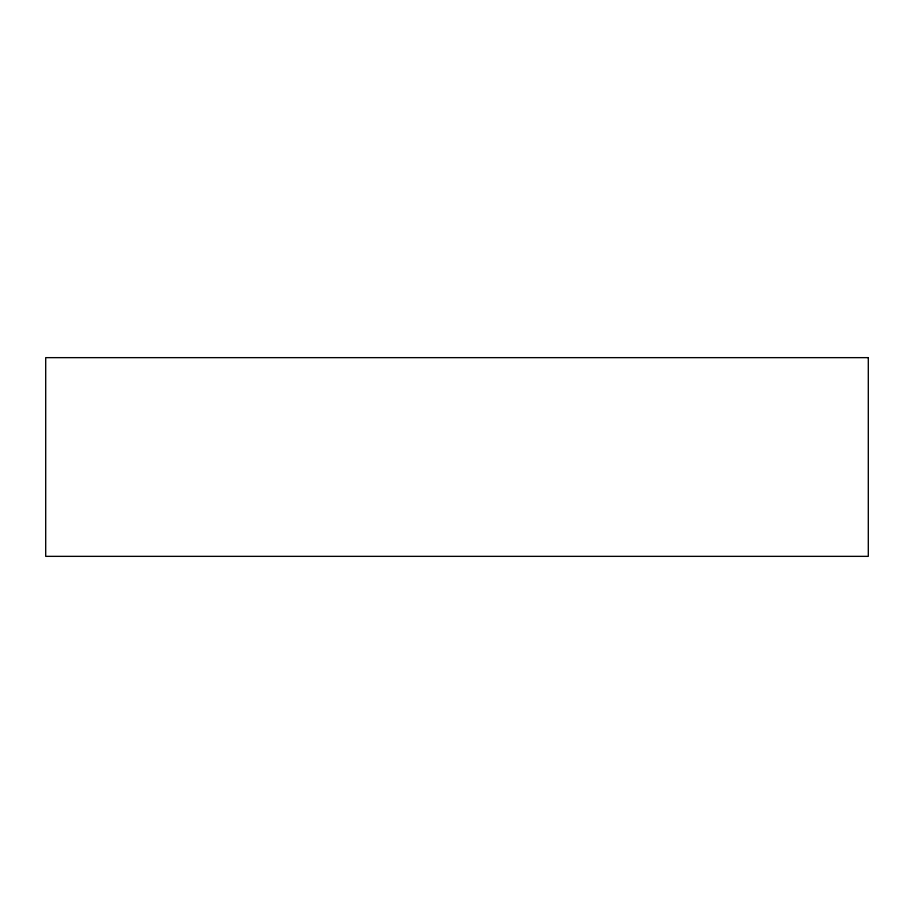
<?xml version="1.0" encoding="UTF-8"?>
<svg xmlns="http://www.w3.org/2000/svg" width="914" height="914" viewBox="0 0 914 914"><rect width="100%" height="100%" fill="white"/><g stroke="black" fill="none" stroke-linecap="round" stroke-linejoin="round"><path stroke-width="1.37" d="M868.3 357.648L45.7 357.648L45.7 556.352L868.3 556.352L868.3 357.648"/></g></svg>
